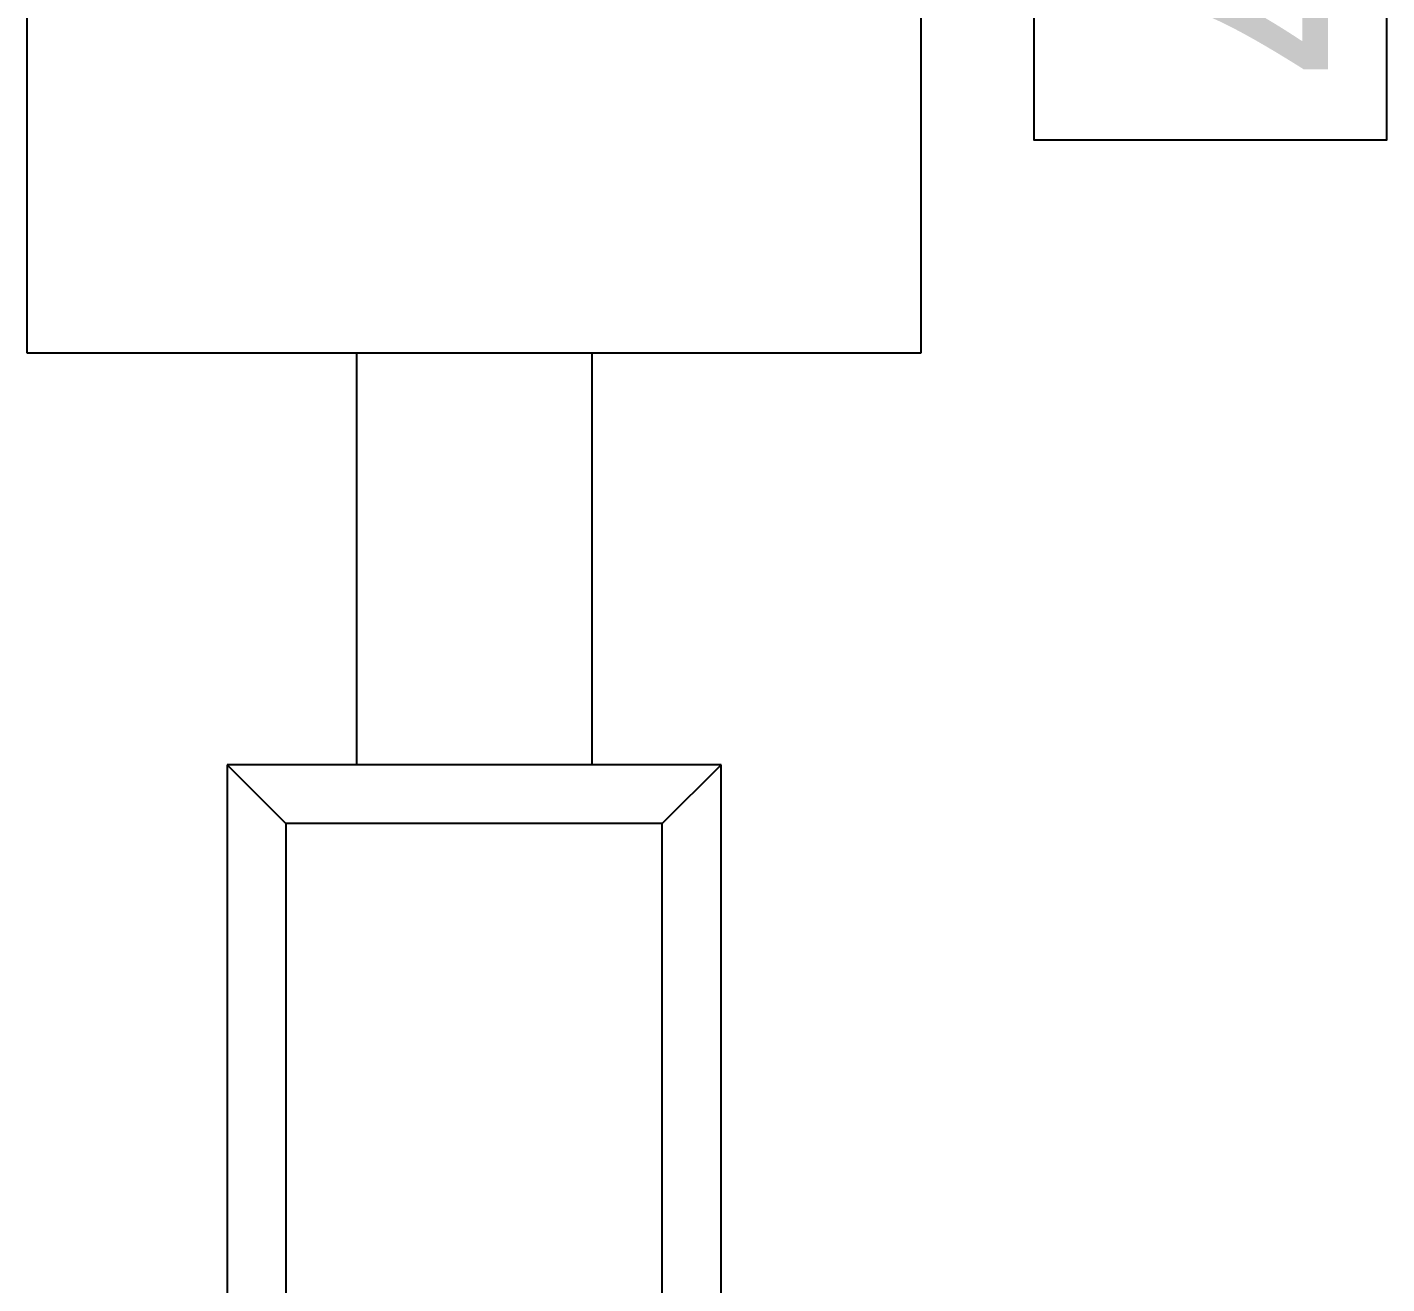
# Model space of a CAD drawing. Extents: x -3873 to 164127, y 7129 to 96529.
# Drawn here: x 60917 to 61495, y 51508 to 52042 of the extents above; entities that cross this region are included whole.
import ezdxf
from ezdxf.enums import TextEntityAlignment as Align

# ---------------------------------------------------------------- set-up
doc = ezdxf.new("R2010")
doc.units = 0
doc.layers.get('0').update_dxf_attribs({"linetype": 'CONTINUOUS'})
doc.layers.add('LAYOUT', color=90, linetype='CONTINUOUS')
doc.layers.add('POSNR', color=4, linetype='CONTINUOUS')
doc.styles.add('015_100', font='arial.ttf', dxfattribs={"height": 150})

# ---------------------------------------------------------------- blocks, each defined once
blk = doc.blocks.new('evisceration_gibletpump_c')
at = {"ltscale": 20}
for p, q in [((-1125, 190), (-425, 190)), ((-425, 190), (-425, -190)), ((-225, 80), (-250, 105)), ((-250, 105), (-250, -105)), ((250, 105), (-250, 105)), ((-225, 80), (-225, -80)), ((225, 80), (-225, 80)), ((-425, 50), (-250, 50)), ((-425, -50), (-250, -50)), ((-225, -80), (-250, -105)), ((-225, -80), (225, -80)), ((-250, -105), (250, -105)), ((-425, -190), (-1125, -190))]:
    blk.add_line(p, q, dxfattribs=at)
at = {"layer": 'POSNR', "color": 4, "linetype": 'Continuous'}
blk.add_lwpolyline([(-1015.69, 238.05), (-515.69, 238.05), (-515.69, 388.05), (-1015.69, 388.05)], close=True, dxfattribs=at)
at = {"layer": 'POSNR', "color": 4, "linetype": 'Continuous', "style": '015_100', "flags": 8}
blk.add_attdef('C01.27', text='', height=100, dxfattribs=at).set_placement((-763.84, 313.05), align=Align.MIDDLE)

msp = doc.modelspace()

# ---------------------------------------------------------------- block references
at = {"layer": 'LAYOUT', "color": 2, "ltscale": 20}
ref = msp.add_blockref('evisceration_gibletpump_c', (61106.99, 51478.73), dxfattribs=dict(at, rotation=270))
ref.add_attrib('C01.27', 'C01.27', dxfattribs={"layer": 'POSNR', "color": 4, "linetype": 'Continuous', "ltscale": 20, "height": 100, "rotation": 270, "style": '015_100'}).set_placement((61420.05, 52242.56), align=Align.MIDDLE)

doc.saveas('drawing.dxf')
